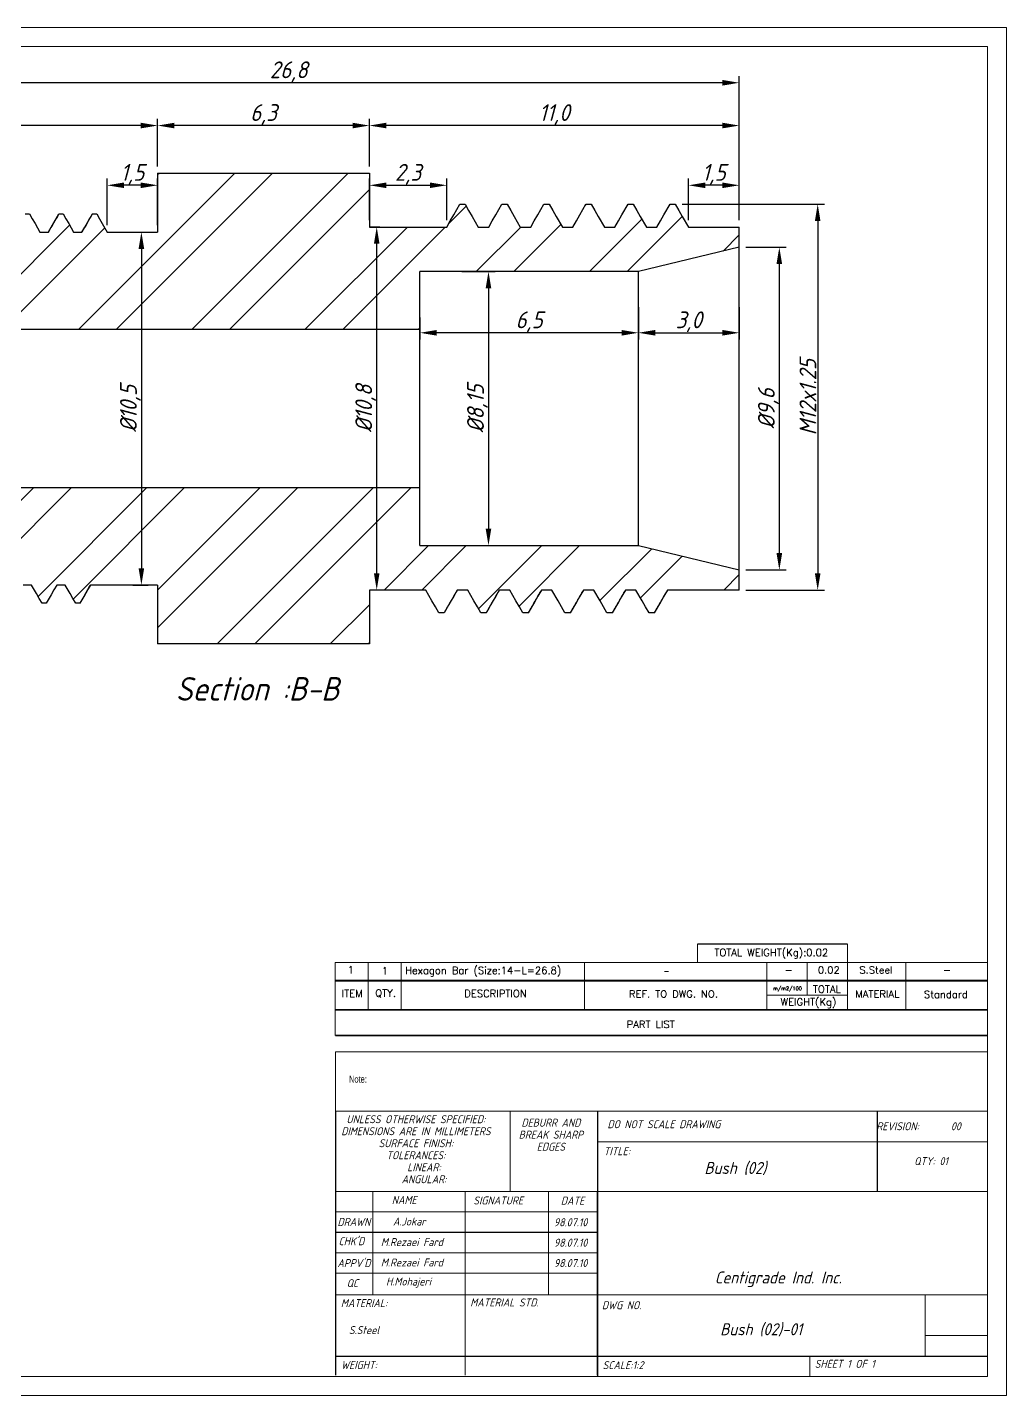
# Model space of a CAD drawing. Header units: millimetres. Extents: x 1419 to 2871, y 617 to 1285.
# Drawn here: x 2842.07 to 2871.2, y 1244.37 to 1285.07 of the extents above; entities that cross this region are included whole.
import ezdxf
from ezdxf.enums import TextEntityAlignment as Align

# ---------------------------------------------------------------- set-up
doc = ezdxf.new("R2010")
doc.units = ezdxf.units.MM
doc.linetypes.add('SLD-Solid', pattern=[0])
doc.layers.add('title', color=7, linetype='Continuous', lineweight=15)
doc.styles.add('GENISO', font='geniso.shx', dxfattribs={"oblique": 15})
doc.styles.add('SLDTEXTSTYLE0', font='TXT', dxfattribs={"width": 0.75})
doc.styles.add('TITLE', font='romans.shx', dxfattribs={"height": 2.5})
doc.dimstyles.new('Scale', dxfattribs={"dimscale": 0.2, "dimtxt": 2.5, "dimasz": 2.5, "dimexe": 1, "dimexo": 1, "dimgap": 0.2, "dimtad": 1, "dimdec": 1, "dimzin": 0, "dimtxsty": 'GENISO', "dimcen": 2.5, "dimclrd": 1, "dimclre": 1, "dimclrt": 7, "dimadec": 0, "dimazin": 0, "dimtfac": 1, "dimtdec": 1, "dimtmove": 0, "dimatfit": 3, "dimfxl": 1, "dimtzin": 0, "dimlwd": -1, "dimlwe": -1, "dimarcsym": 0})
pattern_1 = [(45, (2810.946, 1213.1262), (-1.6838, 1.6838), []), (45, (2812.0685, 1213.1262), (-1.6838, 1.6838), [])]

# ---------------------------------------------------------------- blocks, each defined once
blk = doc.blocks.new('*D82')
at = {"color": 1, "transparency": 16777216}
for p, q in [((2836.446, 1279.181), (2836.446, 1283.622)), ((2862.746, 1283.422), (2836.946, 1283.422)), ((2863.246, 1279.331), (2863.246, 1283.622))]:
    blk.add_line(p, q, dxfattribs=at)
for points in [[(2836.946, 1283.505), (2836.946, 1283.338), (2836.446, 1283.422)], [(2862.746, 1283.505), (2862.746, 1283.338), (2863.246, 1283.422)]]:
    blk.add_solid(points, dxfattribs=at)
at = {"layer": 'Defpoints', "color": 0, "transparency": 16777216}
for p in [(2836.446, 1283.422), (2836.446, 1278.981), (2863.246, 1279.131)]:
    blk.add_point(p, dxfattribs=at)
at = {"color": 7, "transparency": 16777216, "insert": (2849.846, 1283.749), "char_height": 0.5, "attachment_point": 5, "style": 'GENISO'}
blk.add_mtext('26,8', dxfattribs=at)
blk = doc.blocks.new('*D83')
at = {"color": 1, "transparency": 16777216}
for p, q in [((2852.246, 1280.931), (2852.246, 1282.349)), ((2862.746, 1282.149), (2852.746, 1282.149)), ((2863.246, 1279.331), (2863.246, 1282.349))]:
    blk.add_line(p, q, dxfattribs=at)
for points in [[(2852.746, 1282.232), (2852.746, 1282.066), (2852.246, 1282.149)], [(2862.746, 1282.232), (2862.746, 1282.066), (2863.246, 1282.149)]]:
    blk.add_solid(points, dxfattribs=at)
at = {"layer": 'Defpoints', "color": 0, "transparency": 16777216}
for p in [(2852.246, 1282.149), (2852.246, 1280.731), (2863.246, 1279.131)]:
    blk.add_point(p, dxfattribs=at)
at = {"color": 7, "transparency": 16777216, "insert": (2857.746, 1282.477), "char_height": 0.5, "attachment_point": 5, "style": 'GENISO'}
blk.add_mtext('11,0', dxfattribs=at)
blk = doc.blocks.new('*D84')
at = {"color": 1, "transparency": 16777216}
for p, q in [((2845.946, 1280.931), (2845.946, 1282.349)), ((2851.746, 1282.149), (2846.446, 1282.149)), ((2852.246, 1280.931), (2852.246, 1282.349))]:
    blk.add_line(p, q, dxfattribs=at)
for points in [[(2846.446, 1282.232), (2846.446, 1282.066), (2845.946, 1282.149)], [(2851.746, 1282.232), (2851.746, 1282.066), (2852.246, 1282.149)]]:
    blk.add_solid(points, dxfattribs=at)
at = {"layer": 'Defpoints', "color": 0, "transparency": 16777216}
for p in [(2845.946, 1282.149), (2845.946, 1280.731), (2852.246, 1280.731)]:
    blk.add_point(p, dxfattribs=at)
at = {"color": 7, "transparency": 16777216, "insert": (2849.096, 1282.477), "char_height": 0.5, "attachment_point": 5, "style": 'GENISO'}
blk.add_mtext('6,3', dxfattribs=at)
blk = doc.blocks.new('*D76')
at = {"color": 1, "transparency": 16777216}
for p, q in [((2836.446, 1279.181), (2836.446, 1282.349)), ((2845.446, 1282.149), (2836.946, 1282.149)), ((2845.946, 1280.931), (2845.946, 1282.349))]:
    blk.add_line(p, q, dxfattribs=at)
for points in [[(2836.946, 1282.232), (2836.946, 1282.066), (2836.446, 1282.149)], [(2845.446, 1282.232), (2845.446, 1282.066), (2845.946, 1282.149)]]:
    blk.add_solid(points, dxfattribs=at)
at = {"layer": 'Defpoints', "color": 0, "transparency": 16777216}
for p in [(2836.446, 1282.149), (2845.946, 1280.731), (2836.446, 1278.981)]:
    blk.add_point(p, dxfattribs=at)
at = {"color": 7, "transparency": 16777216, "insert": (2841.196, 1282.476), "char_height": 0.5, "attachment_point": 5, "style": 'GENISO'}
blk.add_mtext('9,5', dxfattribs=at)
blk = doc.blocks.new('*D85')
at = {"color": 1, "transparency": 16777216}
for p, q in [((2844.446, 1279.181), (2844.446, 1280.572)), ((2845.946, 1279.181), (2845.946, 1280.572)), ((2845.446, 1280.372), (2844.946, 1280.372))]:
    blk.add_line(p, q, dxfattribs=at)
for points in [[(2844.946, 1280.455), (2844.946, 1280.289), (2844.446, 1280.372)], [(2845.446, 1280.455), (2845.446, 1280.289), (2845.946, 1280.372)]]:
    blk.add_solid(points, dxfattribs=at)
at = {"layer": 'Defpoints', "color": 0, "transparency": 16777216}
for p in [(2844.446, 1280.372), (2844.446, 1278.981), (2845.946, 1278.981)]:
    blk.add_point(p, dxfattribs=at)
at = {"color": 7, "transparency": 16777216, "insert": (2845.196, 1280.699), "char_height": 0.5, "attachment_point": 5, "style": 'GENISO'}
blk.add_mtext('1,5', dxfattribs=at)
blk = doc.blocks.new('*D86')
at = {"color": 1, "transparency": 16777216}
for p, q in [((2852.246, 1279.331), (2852.246, 1280.572)), ((2854.546, 1279.331), (2854.546, 1280.572)), ((2852.746, 1280.372), (2854.046, 1280.372))]:
    blk.add_line(p, q, dxfattribs=at)
for points in [[(2852.746, 1280.455), (2852.746, 1280.289), (2852.246, 1280.372)], [(2854.046, 1280.455), (2854.046, 1280.289), (2854.546, 1280.372)]]:
    blk.add_solid(points, dxfattribs=at)
at = {"layer": 'Defpoints', "color": 0, "transparency": 16777216}
for p in [(2854.546, 1280.372), (2852.246, 1279.131), (2854.546, 1279.131)]:
    blk.add_point(p, dxfattribs=at)
at = {"color": 7, "transparency": 16777216, "insert": (2853.396, 1280.699), "char_height": 0.5, "attachment_point": 5, "style": 'GENISO'}
blk.add_mtext('2,3', dxfattribs=at)
blk = doc.blocks.new('*D88')
at = {"color": 1, "transparency": 16777216}
for p, q in [((2854.999, 1277.806), (2855.986, 1277.806)), ((2855.786, 1277.306), (2855.786, 1270.156)), ((2854.999, 1269.656), (2855.986, 1269.656))]:
    blk.add_line(p, q, dxfattribs=at)
for points in [[(2855.703, 1277.306), (2855.87, 1277.306), (2855.786, 1277.806)], [(2855.703, 1270.156), (2855.87, 1270.156), (2855.786, 1269.656)]]:
    blk.add_solid(points, dxfattribs=at)
at = {"layer": 'Defpoints', "color": 0, "transparency": 16777216}
for p in [(2854.799, 1277.806), (2854.799, 1269.656), (2855.786, 1269.656)]:
    blk.add_point(p, dxfattribs=at)
at = {"color": 7, "transparency": 16777216, "insert": (2855.459, 1273.731), "char_height": 0.5, "attachment_point": 5, "rotation": 90, "style": 'GENISO'}
blk.add_mtext('%%C8,15', dxfattribs=at)
blk = doc.blocks.new('*D89')
at = {"color": 1, "transparency": 16777216}
for p, q in [((2863.446, 1278.531), (2864.638, 1278.531)), ((2864.438, 1269.431), (2864.438, 1278.031)), ((2863.446, 1268.931), (2864.638, 1268.931))]:
    blk.add_line(p, q, dxfattribs=at)
for points in [[(2864.354, 1278.031), (2864.521, 1278.031), (2864.438, 1278.531)], [(2864.354, 1269.431), (2864.521, 1269.431), (2864.438, 1268.931)]]:
    blk.add_solid(points, dxfattribs=at)
at = {"layer": 'Defpoints', "color": 0, "transparency": 16777216}
for p in [(2863.246, 1278.531), (2864.438, 1278.531), (2863.246, 1268.931)]:
    blk.add_point(p, dxfattribs=at)
at = {"color": 7, "transparency": 16777216, "insert": (2864.11, 1273.731), "char_height": 0.5, "attachment_point": 5, "rotation": 90, "style": 'GENISO'}
blk.add_mtext('%%C9,6', dxfattribs=at)
blk = doc.blocks.new('*D90')
at = {"color": 1, "transparency": 16777216}
for p, q in [((2861.543, 1279.807), (2865.779, 1279.807)), ((2865.579, 1279.307), (2865.579, 1268.831)), ((2863.446, 1268.331), (2865.779, 1268.331))]:
    blk.add_line(p, q, dxfattribs=at)
for points in [[(2865.495, 1279.307), (2865.662, 1279.307), (2865.579, 1279.807)], [(2865.495, 1268.831), (2865.662, 1268.831), (2865.579, 1268.331)]]:
    blk.add_solid(points, dxfattribs=at)
at = {"layer": 'Defpoints', "color": 0, "transparency": 16777216}
for p in [(2861.343, 1279.807), (2863.246, 1268.331), (2865.579, 1268.331)]:
    blk.add_point(p, dxfattribs=at)
at = {"color": 7, "transparency": 16777216, "insert": (2865.288, 1274.069), "char_height": 0.5, "attachment_point": 5, "rotation": 90, "style": 'GENISO'}
blk.add_mtext('M12x1.25', dxfattribs=at)
blk = doc.blocks.new('*D91')
at = {"color": 1, "transparency": 16777216}
for p, q in [((2845.213, 1278.981), (2845.663, 1278.981)), ((2845.463, 1278.481), (2845.463, 1268.981)), ((2845.213, 1268.481), (2845.663, 1268.481))]:
    blk.add_line(p, q, dxfattribs=at)
for points in [[(2845.38, 1278.481), (2845.546, 1278.481), (2845.463, 1278.981)], [(2845.38, 1268.981), (2845.546, 1268.981), (2845.463, 1268.481)]]:
    blk.add_solid(points, dxfattribs=at)
at = {"layer": 'Defpoints', "color": 0, "transparency": 16777216}
for p in [(2845.013, 1278.981), (2845.013, 1268.481), (2845.463, 1268.481)]:
    blk.add_point(p, dxfattribs=at)
at = {"color": 7, "transparency": 16777216, "insert": (2845.136, 1273.731), "char_height": 0.5, "attachment_point": 5, "rotation": 90, "style": 'GENISO'}
blk.add_mtext('%%C10,5', dxfattribs=at)
blk = doc.blocks.new('*D77')
at = {"color": 1, "transparency": 16777216}
for p, q in [((2852.556, 1279.131), (2852.263, 1279.131)), ((2852.463, 1268.831), (2852.463, 1278.631)), ((2852.884, 1268.331), (2852.263, 1268.331))]:
    blk.add_line(p, q, dxfattribs=at)
for points in [[(2852.38, 1278.631), (2852.546, 1278.631), (2852.463, 1279.131)], [(2852.38, 1268.831), (2852.546, 1268.831), (2852.463, 1268.331)]]:
    blk.add_solid(points, dxfattribs=at)
at = {"layer": 'Defpoints', "color": 0, "transparency": 16777216}
for p in [(2852.463, 1279.131), (2852.756, 1279.131), (2853.084, 1268.331)]:
    blk.add_point(p, dxfattribs=at)
at = {"color": 7, "transparency": 16777216, "insert": (2852.135, 1273.731), "char_height": 0.5, "attachment_point": 5, "rotation": 90, "style": 'GENISO'}
blk.add_mtext('%%C10,8', dxfattribs=at)
blk = doc.blocks.new('*D79')
at = {"color": 1, "transparency": 16777216}
for p, q in [((2861.734, 1279.331), (2861.734, 1280.572)), ((2863.246, 1279.331), (2863.246, 1280.572)), ((2862.746, 1280.372), (2862.234, 1280.372))]:
    blk.add_line(p, q, dxfattribs=at)
for points in [[(2862.234, 1280.455), (2862.234, 1280.289), (2861.734, 1280.372)], [(2862.746, 1280.455), (2862.746, 1280.289), (2863.246, 1280.372)]]:
    blk.add_solid(points, dxfattribs=at)
at = {"layer": 'Defpoints', "color": 0, "transparency": 16777216}
for p in [(2861.734, 1280.372), (2861.734, 1279.131), (2863.246, 1279.131)]:
    blk.add_point(p, dxfattribs=at)
at = {"color": 7, "transparency": 16777216, "insert": (2862.49, 1280.699), "char_height": 0.5, "attachment_point": 5, "style": 'GENISO'}
blk.add_mtext('1,5', dxfattribs=at)
blk = doc.blocks.new('*D81')
at = {"color": 1, "transparency": 16777216}
for p, q in [((2853.746, 1276.44), (2853.746, 1275.785)), ((2860.246, 1276.44), (2860.246, 1275.785)), ((2859.746, 1275.985), (2854.246, 1275.985))]:
    blk.add_line(p, q, dxfattribs=at)
for points in [[(2854.246, 1276.068), (2854.246, 1275.901), (2853.746, 1275.985)], [(2859.746, 1276.068), (2859.746, 1275.901), (2860.246, 1275.985)]]:
    blk.add_solid(points, dxfattribs=at)
at = {"layer": 'Defpoints', "color": 0, "transparency": 16777216}
for p in [(2853.746, 1276.64), (2860.246, 1276.64), (2853.746, 1275.985)]:
    blk.add_point(p, dxfattribs=at)
at = {"color": 7, "transparency": 16777216, "insert": (2856.996, 1276.312), "char_height": 0.5, "attachment_point": 5, "style": 'GENISO'}
blk.add_mtext('6,5', dxfattribs=at)
blk = doc.blocks.new('*D92')
at = {"color": 1, "transparency": 16777216}
for p, q in [((2860.246, 1276.743), (2860.246, 1275.785)), ((2863.246, 1276.743), (2863.246, 1275.785)), ((2860.746, 1275.985), (2862.746, 1275.985))]:
    blk.add_line(p, q, dxfattribs=at)
for points in [[(2860.746, 1276.068), (2860.746, 1275.901), (2860.246, 1275.985)], [(2862.746, 1276.068), (2862.746, 1275.901), (2863.246, 1275.985)]]:
    blk.add_solid(points, dxfattribs=at)
at = {"layer": 'Defpoints', "color": 0, "transparency": 16777216}
for p in [(2860.246, 1276.943), (2863.246, 1276.943), (2863.246, 1275.985)]:
    blk.add_point(p, dxfattribs=at)
at = {"color": 7, "transparency": 16777216, "insert": (2861.746, 1276.312), "char_height": 0.5, "attachment_point": 5, "style": 'GENISO'}
blk.add_mtext('3,0', dxfattribs=at)

msp = doc.modelspace()

# ---------------------------------------------------------------- hatches: boundary and pattern name
at = {"linetype": 'Continuous', "lineweight": 18, "true_color": 0xf26722}
h = msp.add_hatch(dxfattribs=at)
h.set_pattern_fill('ANSI32', color=30, scale=0.25, style=0)
h.set_pattern_definition(pattern_1)
h.paths.add_polyline_path([(2845.946, 1278.981), (2844.446, 1278.981), (2844.134, 1279.522), (2844.009, 1279.522), (2843.696, 1278.981), (2843.446, 1278.981), (2843.134, 1279.522), (2843.009, 1279.522), (2842.696, 1278.981), (2842.446, 1278.981), (2842.134, 1279.522), (2842.009, 1279.522), (2841.696, 1278.981), (2841.446, 1278.981), (2841.134, 1279.522), (2841.009, 1279.522), (2840.696, 1278.981), (2840.446, 1278.981), (2840.134, 1279.522), (2840.009, 1279.522), (2839.696, 1278.981), (2839.446, 1278.981), (2839.134, 1279.522), (2839.009, 1279.522), (2838.696, 1278.981), (2838.446, 1278.981), (2838.134, 1279.522), (2838.009, 1279.522), (2837.696, 1278.981), (2837.446, 1278.981), (2837.134, 1279.522), (2837.009, 1279.522), (2836.696, 1278.981), (2836.446, 1278.981), (2836.446, 1276.331), (2836.696, 1276.081), (2853.746, 1276.081), (2853.746, 1277.806), (2860.246, 1277.806), (2863.246, 1278.531), (2863.246, 1279.131), (2861.734, 1279.131), (2861.343, 1279.807), (2861.187, 1279.807), (2860.796, 1279.131), (2860.484, 1279.131), (2860.093, 1279.807), (2859.937, 1279.807), (2859.546, 1279.131), (2859.234, 1279.131), (2858.843, 1279.807), (2858.687, 1279.807), (2858.296, 1279.131), (2857.984, 1279.131), (2857.593, 1279.807), (2857.437, 1279.807), (2857.046, 1279.131), (2856.734, 1279.131), (2856.343, 1279.807), (2856.187, 1279.807), (2855.796, 1279.131), (2855.484, 1279.131), (2855.093, 1279.807), (2854.937, 1279.807), (2854.546, 1279.131), (2852.246, 1279.131), (2852.246, 1280.731), (2845.946, 1280.731)], flags=0)
h = msp.add_hatch(dxfattribs=at)
h.set_pattern_fill('ANSI32', color=30, scale=0.25, style=0)
h.set_pattern_definition(pattern_1)
h.paths.add_polyline_path([(2845.946, 1266.731), (2852.246, 1266.731), (2852.246, 1268.331), (2853.921, 1268.331), (2854.312, 1267.654), (2854.468, 1267.654), (2854.859, 1268.331), (2855.171, 1268.331), (2855.562, 1267.654), (2855.718, 1267.654), (2856.109, 1268.331), (2856.421, 1268.331), (2856.812, 1267.654), (2856.968, 1267.654), (2857.359, 1268.331), (2857.671, 1268.331), (2858.062, 1267.654), (2858.218, 1267.654), (2858.609, 1268.331), (2858.921, 1268.331), (2859.312, 1267.654), (2859.468, 1267.654), (2859.859, 1268.331), (2860.171, 1268.331), (2860.562, 1267.654), (2860.718, 1267.654), (2861.109, 1268.331), (2863.246, 1268.331), (2863.246, 1268.931), (2860.246, 1269.656), (2853.746, 1269.656), (2853.746, 1271.381), (2836.696, 1271.381), (2836.446, 1271.131), (2836.446, 1268.481), (2837.196, 1268.481), (2837.509, 1267.939), (2837.634, 1267.939), (2837.946, 1268.481), (2838.196, 1268.481), (2838.509, 1267.939), (2838.634, 1267.939), (2838.946, 1268.481), (2839.196, 1268.481), (2839.509, 1267.939), (2839.634, 1267.939), (2839.946, 1268.481), (2840.196, 1268.481), (2840.509, 1267.939), (2840.634, 1267.939), (2840.946, 1268.481), (2841.196, 1268.481), (2841.509, 1267.939), (2841.634, 1267.939), (2841.946, 1268.481), (2842.196, 1268.481), (2842.509, 1267.939), (2842.634, 1267.939), (2842.946, 1268.481), (2843.196, 1268.481), (2843.509, 1267.939), (2843.634, 1267.939), (2843.946, 1268.481), (2845.946, 1268.481)], flags=0)

# ---------------------------------------------------------------- linework, layer by layer
at = {"color": 5, "linetype": 'Continuous', "lineweight": 25}
for p, q in [((2845.946, 1280.731), (2845.946, 1278.981)), ((2845.946, 1280.731), (2852.246, 1280.731)), ((2852.246, 1280.731), (2852.246, 1279.131)), ((2854.937, 1279.807), (2855.093, 1279.807)), ((2856.187, 1279.807), (2856.343, 1279.807)), ((2857.437, 1279.807), (2857.593, 1279.807)), ((2858.687, 1279.807), (2858.843, 1279.807)), ((2859.937, 1279.807), (2860.093, 1279.807)), ((2861.187, 1279.807), (2861.343, 1279.807)), ((2842.009, 1279.522), (2842.134, 1279.522)), ((2843.009, 1279.522), (2843.134, 1279.522)), ((2844.009, 1279.522), (2844.134, 1279.522)), ((2842.446, 1278.981), (2842.696, 1278.981)), ((2843.446, 1278.981), (2843.696, 1278.981)), ((2844.446, 1278.981), (2845.946, 1278.981)), ((2852.246, 1279.131), (2854.546, 1279.131)), ((2855.484, 1279.131), (2855.796, 1279.131)), ((2856.734, 1279.131), (2857.046, 1279.131)), ((2857.984, 1279.131), (2858.296, 1279.131)), ((2859.234, 1279.131), (2859.546, 1279.131)), ((2860.484, 1279.131), (2860.796, 1279.131)), ((2861.734, 1279.131), (2863.246, 1279.131)), ((2863.246, 1278.531), (2863.246, 1279.131)), ((2863.246, 1278.531), (2860.246, 1277.806)), ((2863.246, 1268.931), (2863.246, 1278.531)), ((2860.246, 1277.806), (2853.746, 1277.806)), ((2853.746, 1276.081), (2853.746, 1277.806)), ((2860.246, 1269.656), (2860.246, 1277.806)), ((2853.746, 1276.081), (2836.696, 1276.081)), ((2853.746, 1271.381), (2853.746, 1276.081)), ((2836.696, 1271.381), (2853.746, 1271.381)), ((2853.746, 1269.656), (2853.746, 1271.381)), ((2853.746, 1269.656), (2860.246, 1269.656)), ((2860.246, 1269.656), (2863.246, 1268.931)), ((2863.246, 1268.331), (2863.246, 1268.931)), ((2842.196, 1268.481), (2841.946, 1268.481)), ((2843.196, 1268.481), (2842.946, 1268.481)), ((2845.946, 1268.481), (2843.946, 1268.481)), ((2845.946, 1268.481), (2845.946, 1266.731)), ((2853.921, 1268.331), (2852.246, 1268.331)), ((2852.246, 1268.331), (2852.246, 1266.731)), ((2855.171, 1268.331), (2854.859, 1268.331)), ((2856.421, 1268.331), (2856.109, 1268.331)), ((2857.671, 1268.331), (2857.359, 1268.331)), ((2858.921, 1268.331), (2858.609, 1268.331)), ((2860.171, 1268.331), (2859.859, 1268.331)), ((2863.246, 1268.331), (2861.109, 1268.331)), ((2842.634, 1267.939), (2842.509, 1267.939)), ((2843.634, 1267.939), (2843.509, 1267.939)), ((2843.634, 1267.939), (2843.641, 1267.954)), ((2854.468, 1267.654), (2854.312, 1267.654)), ((2854.479, 1267.672), (2854.468, 1267.654)), ((2855.718, 1267.654), (2855.562, 1267.654)), ((2855.729, 1267.667), (2855.718, 1267.654)), ((2856.968, 1267.654), (2856.812, 1267.654)), ((2856.979, 1267.669), (2856.968, 1267.654)), ((2858.218, 1267.654), (2858.062, 1267.654)), ((2859.468, 1267.654), (2859.312, 1267.654)), ((2859.479, 1267.667), (2859.468, 1267.654)), ((2860.718, 1267.654), (2860.562, 1267.654)), ((2860.729, 1267.669), (2860.718, 1267.654)), ((2852.246, 1266.731), (2845.946, 1266.731))]:
    msp.add_line(p, q, dxfattribs=at)
msp.add_line((2866.461, 1257.803), (2862.003, 1257.803))
at = {"color": 7, "linetype": 'SLD-Solid', "lineweight": 15}
for p, q in [((2851.235, 1254.595), (2870.628, 1254.595)), ((2851.235, 1254.595), (2851.235, 1252.832)), ((2851.235, 1252.832), (2870.628, 1252.832)), ((2856.433, 1252.832), (2856.433, 1250.44)), ((2870.628, 1251.921), (2859.032, 1251.921)), ((2870.628, 1250.44), (2851.235, 1250.44)), ((2852.349, 1250.44), (2852.349, 1247.37)), ((2855.089, 1250.44), (2855.089, 1244.978)), ((2857.575, 1250.44), (2857.575, 1247.37)), ((2859.032, 1249.833), (2851.235, 1249.833)), ((2859.032, 1248.619), (2851.235, 1248.619)), ((2859.032, 1248.012), (2851.235, 1248.012)), ((2852.72, 1247.37), (2851.235, 1247.37)), ((2852.72, 1247.37), (2870.628, 1247.37)), ((2868.771, 1245.549), (2868.771, 1247.37)), ((2870.628, 1246.156), (2868.771, 1246.156)), ((2865.344, 1244.942), (2865.344, 1245.549))]:
    msp.add_line(p, q, dxfattribs=at)
at = {"color": 7}
for p, q in [((2851.235, 1252.832), (2851.235, 1244.978)), ((2859.032, 1252.832), (2859.032, 1244.942)), ((2867.356, 1250.44), (2867.356, 1252.832)), ((2859.032, 1244.978), (2859.032, 1250.44)), ((2859.032, 1249.226), (2851.235, 1249.226)), ((2851.235, 1245.549), (2870.628, 1245.549))]:
    msp.add_line(p, q, dxfattribs=at)
at = {"color": 7, "linetype": 'SLD-Solid', "lineweight": 15}
for points in [[(2812.935, 1285.069), (2871.199, 1285.069), (2871.199, 1244.371), (2812.935, 1244.371)], [(2813.506, 1284.498), (2870.628, 1284.498), (2870.628, 1244.942), (2813.506, 1244.942)]]:
    msp.add_lwpolyline(points, close=True, dxfattribs=at)
at = {"color": 5, "linetype": 'Continuous', "lineweight": 25, "flags": 128}
for points in [[(2854.546, 1279.131), (2854.65, 1279.31), (2854.754, 1279.49), (2854.937, 1279.807)], [(2855.093, 1279.807), (2855.197, 1279.627), (2855.301, 1279.448), (2855.484, 1279.131)], [(2855.796, 1279.131), (2855.9, 1279.31), (2856.004, 1279.49), (2856.187, 1279.807)], [(2856.343, 1279.807), (2856.447, 1279.627), (2856.551, 1279.448), (2856.734, 1279.131)], [(2857.046, 1279.131), (2857.15, 1279.31), (2857.254, 1279.49), (2857.437, 1279.807)], [(2857.593, 1279.807), (2857.697, 1279.627), (2857.801, 1279.448), (2857.984, 1279.131)], [(2858.296, 1279.131), (2858.4, 1279.31), (2858.504, 1279.49), (2858.687, 1279.807)], [(2858.843, 1279.807), (2858.947, 1279.627), (2859.051, 1279.448), (2859.234, 1279.131)], [(2859.546, 1279.131), (2859.65, 1279.31), (2859.754, 1279.49), (2859.937, 1279.807)], [(2860.093, 1279.807), (2860.197, 1279.627), (2860.301, 1279.448), (2860.484, 1279.131)], [(2860.796, 1279.131), (2860.9, 1279.31), (2861.004, 1279.49), (2861.187, 1279.807)], [(2861.343, 1279.807), (2861.447, 1279.627), (2861.551, 1279.448), (2861.734, 1279.131)], [(2842.134, 1279.522), (2842.217, 1279.378), (2842.3, 1279.234), (2842.446, 1278.981)], [(2842.696, 1278.981), (2842.779, 1279.124), (2842.862, 1279.268), (2843.009, 1279.522)], [(2843.134, 1279.522), (2843.217, 1279.378), (2843.3, 1279.234), (2843.446, 1278.981)], [(2843.696, 1278.981), (2843.779, 1279.124), (2843.862, 1279.268), (2844.009, 1279.522)], [(2844.134, 1279.522), (2844.217, 1279.378), (2844.3, 1279.234), (2844.446, 1278.981)], [(2842.509, 1267.939), (2842.426, 1268.083), (2842.343, 1268.227), (2842.196, 1268.481)], [(2842.946, 1268.481), (2842.863, 1268.337), (2842.78, 1268.193), (2842.634, 1267.939)], [(2843.509, 1267.939), (2843.426, 1268.083), (2843.343, 1268.227), (2843.196, 1268.481)], [(2843.946, 1268.481), (2843.863, 1268.337), (2843.78, 1268.193), (2843.634, 1267.939)], [(2854.312, 1267.654), (2854.208, 1267.834), (2854.105, 1268.013), (2853.921, 1268.331)], [(2854.859, 1268.331), (2854.755, 1268.151), (2854.651, 1267.971), (2854.468, 1267.654)], [(2855.562, 1267.654), (2855.458, 1267.834), (2855.355, 1268.013), (2855.171, 1268.331)], [(2856.109, 1268.331), (2856.005, 1268.151), (2855.901, 1267.971), (2855.718, 1267.654)], [(2856.812, 1267.654), (2856.708, 1267.834), (2856.605, 1268.013), (2856.421, 1268.331)], [(2857.359, 1268.331), (2857.255, 1268.151), (2857.151, 1267.971), (2856.968, 1267.654)], [(2858.062, 1267.654), (2857.958, 1267.834), (2857.855, 1268.013), (2857.671, 1268.331)], [(2858.609, 1268.331), (2858.505, 1268.151), (2858.401, 1267.971), (2858.218, 1267.654)], [(2859.312, 1267.654), (2859.208, 1267.834), (2859.105, 1268.013), (2858.921, 1268.331)], [(2859.859, 1268.331), (2859.755, 1268.151), (2859.651, 1267.971), (2859.468, 1267.654)], [(2860.562, 1267.654), (2860.458, 1267.834), (2860.355, 1268.013), (2860.171, 1268.331)], [(2861.109, 1268.331), (2861.005, 1268.151), (2860.901, 1267.971), (2860.718, 1267.654)]]:
    msp.add_lwpolyline(points, dxfattribs=at)
at = {"color": 5, "linetype": 'Continuous', "lineweight": 25}
for points, knots in [([(2858.687, 1279.807), (2858.687, 1279.807), (2858.681, 1279.807), (2858.675, 1279.805), (2858.668, 1279.776), (2858.667, 1279.773)], [0, 0, 0, 0, 0.00471, 0.910397, 1, 1, 1, 1]), ([(2843.002, 1279.516), (2842.95, 1279.426), (2842.847, 1279.247), (2842.744, 1279.069), (2842.693, 1278.981)], [0, 0, 0, 0, 0.506145, 1, 1, 1, 1]), ([(2844.002, 1279.516), (2843.95, 1279.425), (2843.847, 1279.247), (2843.743, 1279.069), (2843.693, 1278.981)], [0, 0, 0, 0, 0.506178, 1, 1, 1, 1]), ([(2844.002, 1279.515), (2844.002, 1279.515), (2844.004, 1279.523), (2844.007, 1279.523), (2844.009, 1279.522)], [0, 0, 0, 0, 0.079085, 1, 1, 1, 1]), ([(2843.641, 1267.945), (2843.693, 1268.036), (2843.796, 1268.214), (2843.899, 1268.392), (2843.95, 1268.481)], [0, 0, 0, 0, 0.505875, 1, 1, 1, 1]), ([(2854.479, 1267.663), (2854.544, 1267.776), (2854.673, 1267.999), (2854.801, 1268.221), (2854.865, 1268.331)], [0, 0, 0, 0, 0.507873, 1, 1, 1, 1]), ([(2855.729, 1267.663), (2855.794, 1267.776), (2855.923, 1267.998), (2856.051, 1268.221), (2856.115, 1268.331)], [0, 0, 0, 0, 0.507546, 1, 1, 1, 1]), ([(2856.979, 1267.663), (2857.044, 1267.776), (2857.173, 1267.998), (2857.301, 1268.221), (2857.365, 1268.331)], [0, 0, 0, 0, 0.507546, 1, 1, 1, 1]), ([(2858.229, 1267.663), (2858.294, 1267.776), (2858.423, 1267.998), (2858.551, 1268.221), (2858.615, 1268.331)], [0, 0, 0, 0, 0.507546, 1, 1, 1, 1]), ([(2859.479, 1267.663), (2859.544, 1267.776), (2859.673, 1267.998), (2859.801, 1268.221), (2859.865, 1268.331)], [0, 0, 0, 0, 0.507546, 1, 1, 1, 1]), ([(2860.729, 1267.663), (2860.794, 1267.776), (2860.923, 1267.998), (2861.051, 1268.221), (2861.115, 1268.331)], [0, 0, 0, 0, 0.507546, 1, 1, 1, 1]), ([(2858.229, 1267.668), (2858.227, 1267.663), (2858.224, 1267.654), (2858.22, 1267.654), (2858.218, 1267.654)], [0, 0, 0, 0, 0.443338, 1, 1, 1, 1])]:
    msp.add_open_spline(points, degree=3, knots=knots, dxfattribs=at)
at = {"layer": 'title', "color": 7}
for p, q in [((2862.003, 1257.259), (2862.003, 1257.803)), ((2866.461, 1257.803), (2866.461, 1257.259)), ((2865.264, 1257.259), (2865.264, 1256.279)), ((2865.264, 1256.715), (2865.264, 1256.279)), ((2864.067, 1256.279), (2866.461, 1256.279))]:
    msp.add_line(p, q, dxfattribs=at)
at = {"layer": 'title', "color": 0}
for p, q in [((2870.628, 1257.259), (2851.229, 1257.259)), ((2851.229, 1255.083), (2851.229, 1257.259)), ((2852.208, 1257.259), (2852.208, 1255.844)), ((2853.187, 1257.259), (2853.187, 1255.844)), ((2858.647, 1257.259), (2858.647, 1255.844)), ((2864.067, 1257.259), (2864.067, 1255.844)), ((2866.461, 1257.412), (2866.461, 1257.259)), ((2866.461, 1257.259), (2866.461, 1255.844)), ((2868.202, 1257.259), (2868.202, 1255.844))]:
    msp.add_line(p, q, dxfattribs=at)
at = {"layer": 'title', "color": 0, "const_width": 0.0544}
for points in [[(2870.628, 1256.715), (2851.229, 1256.715)], [(2870.628, 1255.844), (2851.229, 1255.844)], [(2870.628, 1255.083), (2851.229, 1255.083)]]:
    msp.add_lwpolyline(points, dxfattribs=at)

# ---------------------------------------------------------------- texts
at = {"color": 7, "attachment_point": 5, "style": 'GENISO'}
for s, insert, char_height in [('Section :B-B', (2848.916, 1265.393), 0.7), ('UNLESS OTHERWISE SPECIFIED:', (2853.628, 1252.592), 0.238), ('DIMENSIONS ARE IN MILLIMETERS', (2853.628, 1252.235), 0.238), ('DEBURR AND', (2857.643, 1252.489), 0.238), ('DO NOT SCALE DRAWING', (2861.005, 1252.444), 0.238), ('REVISION:       00', (2868.579, 1252.383), 0.238), ('SURFACE FINISH:', (2853.628, 1251.878), 0.238), ('BREAK SHARP', (2857.643, 1252.132), 0.238), ('EDGES', (2857.643, 1251.775), 0.238), ('TOLERANCES:', (2853.628, 1251.521), 0.238), ('TITLE:', (2859.607, 1251.641), 0.238), ('LINEAR:', (2853.869, 1251.164), 0.238), ('Bush (02)', (2863.13, 1251.125), 0.357), ('\\pxi-3,l4,t4;QTY:^I01', (2868.832, 1251.345), 0.238), ('ANGULAR:', (2853.869, 1250.807), 0.238), ('NAME', (2853.28, 1250.19), 0.238), ('SIGNATURE', (2856.076, 1250.175), 0.238), ('DATE', (2858.288, 1250.17), 0.238), ('DRAWN', (2851.783, 1249.537), 0.238), ('A.Jokar', (2853.431, 1249.55), 0.238), ('98.07.10', (2858.229, 1249.527), 0.238), ("CHK'D", (2851.709, 1248.963), 0.238), ('M.Rezaei Fard', (2853.51, 1248.938), 0.238), ('98.07.10', (2858.229, 1248.92), 0.238), ("APPV'D", (2851.786, 1248.313), 0.238), ('M.Rezaei Fard', (2853.51, 1248.331), 0.238), ('98.07.10', (2858.229, 1248.313), 0.238), ('QC', (2851.74, 1247.717), 0.238), ('H.Mohajeri', (2853.409, 1247.729), 0.238), ('Centigrade Ind. Inc.', (2864.406, 1247.831), 0.35701), ('MATERIAL:', (2852.087, 1247.122), 0.238), ('MATERIAL STD.', (2856.261, 1247.142), 0.238), ('DWG NO.', (2859.746, 1247.06), 0.238), ('S.Steel', (2852.087, 1246.321), 0.238), ('Bush (02)-01', (2863.898, 1246.327), 0.35701), ('WEIGHT:', (2851.936, 1245.282), 0.238), ('SCALE:1:2', (2859.789, 1245.277), 0.238), ('SHEET 1 OF 1', (2866.385, 1245.316), 0.238)]:
    msp.add_mtext(s, dxfattribs=dict(at, insert=insert, char_height=char_height))
at = {"color": 7, "linetype": 'Continuous', "lineweight": 15, "insert": (2851.639, 1253.891), "char_height": 0.2142, "attachment_point": 1, "style": 'SLDTEXTSTYLE0'}
msp.add_mtext('Note:', dxfattribs=at)
at = {"layer": 'title', "color": 7, "style": 'TITLE'}
for s, height, p in [('TOTAL WEIGHT(Kg):0.02', 0.2176, (2864.199, 1257.535)), ('m/m2/100', 0.1088, (2864.68, 1256.474)), ('TOTAL', 0.2176, (2865.852, 1256.463))]:
    msp.add_text(s, height=height, dxfattribs=at).set_placement(p, align=Align.MIDDLE)
at = {"layer": 'title', "style": 'TITLE'}
msp.add_text('1', height=0.218, dxfattribs=at).set_placement((2851.601, 1256.929))
msp.add_text('1', height=0.218, dxfattribs=at).set_placement((2852.707, 1257.01), align=Align.MIDDLE)
at = {"layer": 'title', "color": 7, "style": 'TITLE'}
for s, height, p in [('Hexagon Bar (Size:14-L=26.8)', 0.2176, (2853.307, 1256.911)), ('-', 0.157, (2860.994, 1256.921))]:
    msp.add_text(s, height=height, dxfattribs=at).set_placement(p)
at = {"layer": 'title', "color": 0, "style": 'TITLE'}
for s, height, p in [('-', 0.218, (2864.716, 1257.031)), ('0.02', 0.2176, (2865.909, 1257.031)), ('S.Steel', 0.2176, (2867.312, 1257.031)), ('-', 0.218, (2869.426, 1257.031)), ('ITEM', 0.2176, (2851.732, 1256.335)), ('QTY.', 0.2176, (2852.726, 1256.335)), ('DESCRIPTION', 0.2176, (2855.995, 1256.331)), ('REF. TO DWG. NO.', 0.2176, (2861.288, 1256.317)), ('MATERIAL', 0.2176, (2867.354, 1256.317)), ('Standard', 0.2176, (2869.392, 1256.306)), ('WEIGHT(Kg)', 0.2176, (2865.305, 1256.065)), ('PART LIST', 0.2176, (2860.611, 1255.415))]:
    msp.add_text(s, height=height, dxfattribs=at).set_placement(p, align=Align.MIDDLE)

# ---------------------------------------------------------------- dimensions: what is measured, and where the dimension line sits
for base, p1, p2, picture, middle in [((2836.446, 1283.422), (2863.246, 1279.131), (2836.446, 1278.981), '*D82', (2849.846, 1283.749)), ((2836.446, 1282.149), (2845.946, 1280.731), (2836.446, 1278.981), '*D76', (2841.196, 1282.476)), ((2845.946, 1282.149), (2852.246, 1280.731), (2845.946, 1280.731), '*D84', (2849.096, 1282.477)), ((2852.246, 1282.149), (2863.246, 1279.131), (2852.246, 1280.731), '*D83', (2857.746, 1282.477)), ((2844.446, 1280.372), (2845.946, 1278.981), (2844.446, 1278.981), '*D85', (2845.196, 1280.699)), ((2854.546, 1280.372), (2852.246, 1279.131), (2854.546, 1279.131), '*D86', (2853.396, 1280.699)), ((2861.734, 1280.372), (2863.246, 1279.131), (2861.734, 1279.131), '*D79', (2862.49, 1280.699)), ((2863.246, 1275.985), (2860.246, 1276.943), (2863.246, 1276.943), '*D92', (2861.746, 1276.312)), ((2853.746, 1275.985), (2860.246, 1276.64), (2853.746, 1276.64), '*D81', (2856.996, 1276.312))]:
    dim = msp.add_linear_dim(base=base, p1=p1, p2=p2, dimstyle='Scale')
    dim.commit()
    dim.dimension.update_dxf_attribs({"geometry": picture, "text_midpoint": middle})
for base, p1, p2, text, picture, middle in [((2865.579, 1268.331), (2861.343, 1279.807), (2863.246, 1268.331), 'M12x1.25', '*D90', (2865.288, 1274.069)), ((2845.463, 1268.481), (2845.013, 1278.981), (2845.013, 1268.481), '%%C<>', '*D91', (2845.136, 1273.731)), ((2852.463, 1279.131), (2853.084, 1268.331), (2852.756, 1279.131), '%%C<>', '*D77', (2852.135, 1273.731)), ((2864.438, 1278.531), (2863.246, 1268.931), (2863.246, 1278.531), '%%C<>', '*D89', (2864.11, 1273.731)), ((2855.786, 1269.656), (2854.799, 1277.806), (2854.799, 1269.656), '%%C8,15', '*D88', (2855.459, 1273.731))]:
    dim = msp.add_linear_dim(base=base, p1=p1, p2=p2, angle=90, text=text, dimstyle='Scale')
    dim.commit()
    dim.dimension.update_dxf_attribs({"geometry": picture, "text_midpoint": middle})

doc.saveas('drawing.dxf')
